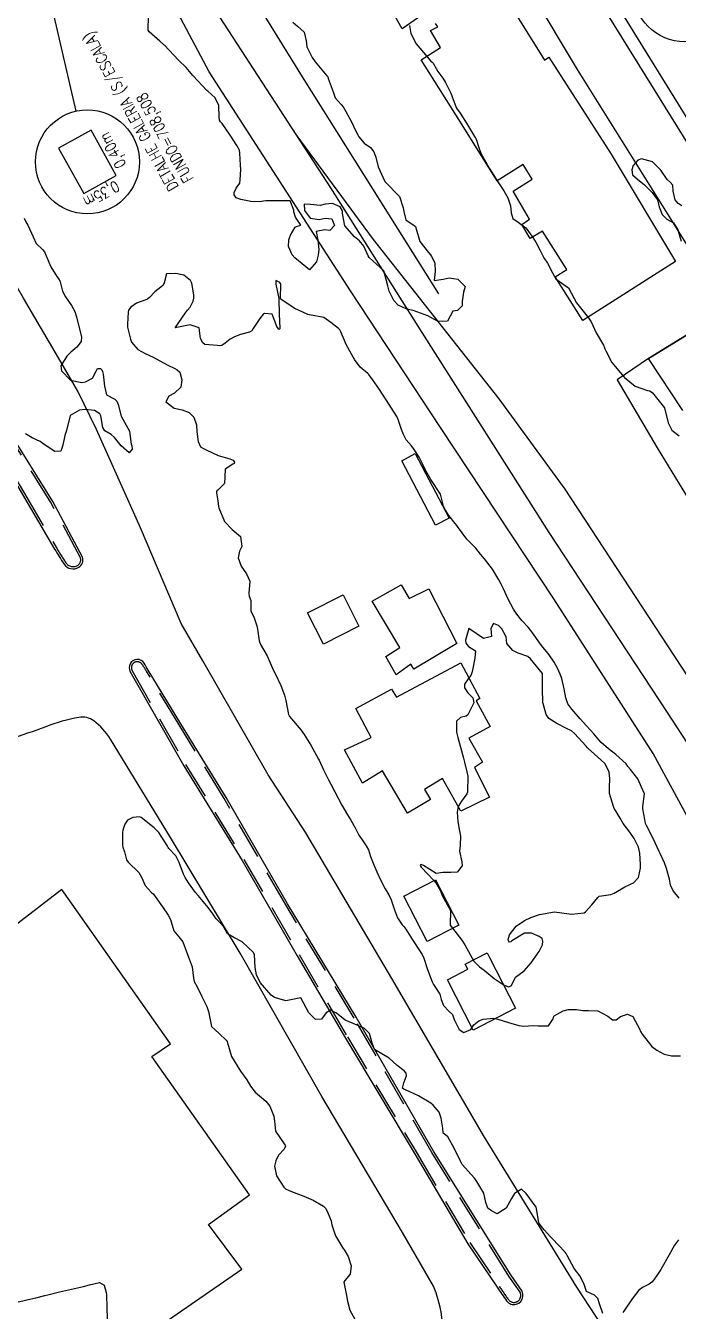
# Model space of a CAD drawing. Header units: metres. Extents: x 298520 to 308411, y 7433745 to 7450750.
# Drawn here: x 307624.3 to 307712.2, y 7434350.4 to 7434523.5 of the extents above; entities that cross this region are included whole.
import ezdxf

# ---------------------------------------------------------------- set-up
doc = ezdxf.new("R2010")
doc.units = ezdxf.units.M
doc.header["$LTSCALE"] = 10
doc.linetypes.add('CONTINUO', pattern=[0])
doc.linetypes.add('DASHED', pattern=[0.75, 0.5, -0.25])
for name, color, linetype in [('Canteiro', 45, 'DASHED'), ('Curvas de Nivel 1m', 11, 'Continuous'), ('Edificações', 30, 'Continuous'), ('Linha Férrea', 251, 'TRACKS'), ('TEXTO', 45, 'Continuous'), ('Vias Primárias', 230, 'Continuous')]:
    doc.layers.add(name, color=color, linetype=linetype)
doc.styles.add('ROMANS', font='romans', dxfattribs={"height": 0.2})
doc.linetypes.add('TRACKS', pattern='A,0.15,[130,ltypeshp.shx,S=0.25,R=0,X=0,Y=0],0.15', length=0.3)

msp = doc.modelspace()

# ---------------------------------------------------------------- linework, layer by layer
at = {"layer": 'Canteiro'}
msp.add_lwpolyline([(307578.86, 7434540.47), (307591.54, 7434516.98), (307599.72, 7434502.01), (307608.02, 7434487.79), (307618.93, 7434469.43), (307624.14, 7434460.53), (307628.46, 7434453.19, 0.015468), (307629.73, 7434451.18, 0.403135), (307631.3, 7434450.84, 0.33481), (307631.69, 7434451.83), (307627.7, 7434459.3), (307622.54, 7434467.59)], format="xyb", dxfattribs=at)
msp.add_lwpolyline([(307689.37, 7434355.14), (307678.98, 7434371.81), (307668.56, 7434389.87), (307659.32, 7434405.13), (307651.05, 7434419.43), (307644.96, 7434429.36), (307640.56, 7434436.58, -0.000768), (307640, 7434437.5, 0.595866), (307638.64, 7434437.43, 0.203736), (307638.61, 7434436.71), (307645.85, 7434424.01), (307653.7, 7434411.24), (307661.14, 7434398.43), (307667.63, 7434387.34), (307677, 7434371.65), (307684.11, 7434359.67), (307688.05, 7434353.81, 0.006631), (307689.31, 7434351.99, 0.688881), (307690.96, 7434352.42, 0.114219), (307690.9, 7434352.98)], format="xyb", close=True, dxfattribs=at)
at = {"layer": 'Curvas de Nivel 1m', "flags": 128}
for points, elevation in [([(307660.27, 7434523.98), (307660.93, 7434523.44), (307661.82, 7434522.63), (307662.09, 7434521.44), (307662.18, 7434520.63), (307662.88, 7434519.22), (307663.3, 7434518.62), (307664.85, 7434516.76), (307664.93, 7434516.68), (307664.98, 7434516.6), (307665.06, 7434516.39), (307665.7, 7434514.59), (307666, 7434513.77), (307666.81, 7434512.87), (307667.05, 7434512.57), (307667.42, 7434511.94), (307668.16, 7434510.56), (307668.76, 7434509.3), (307669.02, 7434508.81), (307669.16, 7434508.54), (307669.88, 7434507.67), (307670.74, 7434507.08), (307671.2, 7434506.52), (307671.46, 7434505.78), (307671.76, 7434504.51), (307672.68, 7434502.5), (307674.65, 7434500.48), (307675.14, 7434498.97), (307675.22, 7434498.47), (307675.51, 7434497.36), (307676.61, 7434496.59), (307676.78, 7434496.45), (307676.89, 7434496.16), (307677.39, 7434494.44), (307678.57, 7434492.97), (307678.8, 7434492.66), (307678.95, 7434492.42), (307679.4, 7434491.57), (307679.44, 7434490.42), (307679.29, 7434489.19), (307680.52, 7434489.37), (307681.35, 7434489.57), (307682.52, 7434489.38), (307683.5, 7434488.37), (307683.28, 7434487.6), (307683.07, 7434486.37), (307683.08, 7434485.78), (307682.47, 7434485.17), (307681.81, 7434485.05), (307681.47, 7434484.39), (307681.12, 7434483.73), (307680.46, 7434483.65), (307679.76, 7434483.71), (307678.46, 7434484.43), (307676.47, 7434485.17), (307675.62, 7434485.31), (307674.48, 7434485.85), (307673.86, 7434486.49), (307673.26, 7434487.74), (307673.07, 7434488.49), (307672.53, 7434490.5), (307670.56, 7434492.3), (307670.43, 7434492.52), (307669.86, 7434493.81), (307669.24, 7434494.54), (307668.59, 7434495.05), (307667.29, 7434496.56), (307666.98, 7434498.22), (307666.96, 7434498.57), (307666.64, 7434499.13), (307665.6, 7434499.54), (307664.64, 7434499.45), (307663.94, 7434499.31), (307662.64, 7434499.43), (307661.79, 7434499.48), (307661.87, 7434498.63), (307662.62, 7434497.59), (307663.81, 7434497.42), (307664.62, 7434497.6), (307665.52, 7434497.49), (307665.91, 7434496.58), (307665.27, 7434495.92), (307664.6, 7434496.03), (307663.43, 7434495.79), (307663.63, 7434494.61), (307663.8, 7434493.38), (307663.68, 7434492.61), (307663.45, 7434491.71), (307662.53, 7434490.62), (307660.56, 7434492.22), (307660.2, 7434492.65), (307659.71, 7434493.79), (307659.73, 7434494.65), (307659.95, 7434495.29), (307660.61, 7434496.35), (307660.77, 7434496.48), (307661.35, 7434496.63), (307660.62, 7434497.7), (307660.42, 7434498.43), (307660.4, 7434498.64), (307659.9, 7434499.91), (307658.65, 7434499.91), (307657.42, 7434499.91), (307656.65, 7434499.93), (307655.74, 7434499.8), (307654.64, 7434499.84), (307653.29, 7434500.09), (307652.65, 7434500.34), (307652.38, 7434500.74), (307652.37, 7434501.03), (307652.67, 7434501.6), (307653.13, 7434502.28), (307653.19, 7434502.73), (307653.28, 7434504.15), (307653.25, 7434504.73), (307653.14, 7434506.33), (307653.11, 7434506.74), (307652.74, 7434507.36), (307651.85, 7434508.75), (307650.77, 7434510.32), (307650.56, 7434510.55), (307650.42, 7434510.77), (307650.38, 7434511.16), (307650.33, 7434512.77), (307649.84, 7434513.8), (307648.82, 7434514.68), (307648.7, 7434514.79), (307646.85, 7434516.74), (307646.8, 7434516.81), (307645.93, 7434517.89), (307644.87, 7434518.84), (307642.98, 7434520.86), (307642.89, 7434520.94), (307642.36, 7434521.4), (307640.92, 7434522.65), (307640.81, 7434522.88), (307640.83, 7434524.77)], 708), ([(307676, 7434523.53), (307676.19, 7434522.46), (307676.9, 7434521.07), (307677.36, 7434520.45), (307678.88, 7434518.73), (307679.03, 7434518.59), (307679.19, 7434518.43), (307679.8, 7434517.35), (307680.49, 7434516.41), (307680.84, 7434515.87), (307681.55, 7434514.39), (307681.99, 7434513.21), (307682.34, 7434512.38), (307682.79, 7434511.7), (307683.67, 7434510.37), (307684.76, 7434508.59), (307684.85, 7434508.46), (307684.9, 7434508.36), (307685.35, 7434506.96), (307685.59, 7434506.35), (307686.7, 7434504.33), (307687.96, 7434502.32), (307688.67, 7434501.25), (307689.21, 7434500.3), (307689.58, 7434499.23), (307689.68, 7434498.29), (307689.9, 7434497.56), (307690.62, 7434497.06), (307691.64, 7434496.27), (307692.59, 7434495), (307693.04, 7434494.26), (307693.59, 7434493.23), (307694.1, 7434492.24), (307694.55, 7434491.52), (307695.24, 7434490.23), (307695.7, 7434489.4), (307696.52, 7434488.81), (307697.4, 7434488.2), (307698.49, 7434486.19), (307700.1, 7434484.17), (307700.46, 7434483.63), (307700.9, 7434482.62), (307701.11, 7434482.16), (307702.09, 7434480.48), (307702.25, 7434480.14), (307702.28, 7434480.01), (307702.41, 7434479.72), (307703.24, 7434478.13), (307704.38, 7434476.76), (307704.69, 7434476.43), (307704.96, 7434476.11), (307706.36, 7434474.96), (307708.02, 7434474.4), (307708.35, 7434474.33), (307708.69, 7434474.07), (307710.32, 7434472.05), (307710.81, 7434470.04), (307711.3, 7434469.05), (307712.28, 7434468.27)], 707), ([(307712.65, 7434499.24), (307712.16, 7434499.54), (307711.75, 7434500.03), (307711.5, 7434501.2), (307711.45, 7434502.04), (307711.08, 7434502.43), (307710.69, 7434502.81), (307709.84, 7434504.06), (307708.72, 7434505.18), (307707.24, 7434505.57), (307706.72, 7434505.39), (307706.12, 7434504.69), (307705.94, 7434504.1), (307706.01, 7434503.41), (307706.69, 7434502.83), (307707.64, 7434502.08), (307708.67, 7434501.05), (307709.4, 7434500.06), (307709.59, 7434499.12), (307710.01, 7434498.06), (307710.63, 7434497.45), (307711.54, 7434496.95), (307712.13, 7434496.03), (307712.59, 7434494.49)], 706), ([(307624.12, 7434497.59), (307624.35, 7434497.08), (307624.61, 7434496.65), (307625.32, 7434495.07), (307625.7, 7434494.19), (307626.57, 7434493.38), (307626.85, 7434493.05), (307627.08, 7434492.52), (307627.68, 7434491.04), (307628.52, 7434489.72), (307628.82, 7434489.33), (307628.93, 7434489.02), (307629.25, 7434487.77), (307629.65, 7434487.01), (307630.48, 7434485.81), (307630.91, 7434485), (307631.15, 7434484.3), (307631.46, 7434482.99), (307631.81, 7434481.6), (307631.77, 7434480.99), (307631.18, 7434480.21), (307630.4, 7434479.52), (307629.83, 7434479.01), (307629.04, 7434477.68), (307629.11, 7434477.02), (307630.35, 7434475.75), (307631.88, 7434475.45), (307632.35, 7434475.53), (307633.3, 7434476.03), (307633.79, 7434476.97), (307634, 7434477.34), (307634.38, 7434477.35), (307634.57, 7434477.15), (307634.64, 7434476.96), (307634.75, 7434476.58), (307634.9, 7434474.95), (307635.18, 7434473.8), (307636.33, 7434473.21), (307636.6, 7434472.93), (307636.74, 7434472.5), (307637.17, 7434470.92), (307638.27, 7434468.91), (307638.51, 7434467.16), (307638.58, 7434466.91), (307638.66, 7434466.49), (307638.24, 7434466), (307637.16, 7434466.92), (307636.26, 7434468.07), (307635.8, 7434468.47), (307634.98, 7434468.95), (307634.7, 7434469.38), (307634.43, 7434470.96), (307634.3, 7434471.23), (307633.59, 7434471.68), (307632.31, 7434471.81), (307631.55, 7434471.74), (307630.29, 7434471), (307629.79, 7434469.01), (307629.58, 7434468.33), (307629.29, 7434467.01), (307629.06, 7434466.2), (307628.24, 7434466.17), (307626.94, 7434467.04), (307626.26, 7434467.5), (307625.18, 7434467.99), (307624.27, 7434468.56)], 708), ([(307712.32, 7434406.01), (307711.54, 7434406.99), (307711.18, 7434407.66), (307711.09, 7434408.03), (307710.98, 7434408.61), (307710.6, 7434410.03), (307710.32, 7434410.77), (307709.72, 7434412.05), (307709.68, 7434412.12), (307709.61, 7434412.3), (307708.81, 7434414.06), (307707.89, 7434415.83), (307707.78, 7434416.07), (307707.66, 7434416.62), (307707.4, 7434418.07), (307707.39, 7434418.36), (307707.62, 7434420.07), (307707.61, 7434420.17), (307706.75, 7434422.08), (307705.74, 7434423.36), (307705.41, 7434423.77), (307705.17, 7434424.1), (307703.76, 7434425.39), (307702.77, 7434426.13), (307701.78, 7434426.98), (307701.24, 7434427.6), (307700.8, 7434428.15), (307699.81, 7434429.24), (307698.95, 7434430.18), (307697.84, 7434431.47), (307697.31, 7434432.2), (307697.06, 7434432.99), (307696.82, 7434434.2), (307696.49, 7434435.6), (307696.28, 7434436.21), (307695.9, 7434437), (307695.48, 7434437.79), (307695.22, 7434438.22), (307694.66, 7434438.97), (307693.93, 7434439.82), (307693.61, 7434440.24), (307692.76, 7434441.44), (307692.2, 7434442.26), (307691.97, 7434442.53), (307691.1, 7434443.4), (307690.42, 7434444.28), (307689.99, 7434444.96), (307689.27, 7434446.3), (307688.66, 7434447.68), (307688.35, 7434448.31), (307688.04, 7434448.88), (307687.16, 7434450.32), (307686.07, 7434451.72), (307685.55, 7434452.34), (307684.91, 7434453.17), (307684.1, 7434453.97), (307683.72, 7434454.36), (307682.44, 7434456.07), (307682.21, 7434456.38), (307682.13, 7434456.47), (307681.28, 7434457.53), (307680.73, 7434458.4), (307680.56, 7434458.81), (307680.17, 7434460.41), (307678.87, 7434462.42), (307678.21, 7434463.58), (307677.79, 7434464.43), (307677.28, 7434465.4), (307676.63, 7434466.45), (307676.26, 7434466.93), (307675.56, 7434467.75), (307675.17, 7434468.47), (307674.92, 7434469.11), (307674.48, 7434470.48), (307674.3, 7434470.87), (307673.25, 7434472.49), (307672.34, 7434473.9), (307671.94, 7434474.5), (307671.01, 7434475.87), (307670.53, 7434476.52), (307670.37, 7434476.68), (307669.36, 7434477.51), (307668.6, 7434478.55), (307668.52, 7434478.68), (307668.4, 7434478.89), (307667.44, 7434480.56), (307666.75, 7434482.26), (307666.61, 7434482.57), (307666.44, 7434482.75), (307665.42, 7434483.55), (307664.46, 7434484.2), (307662.52, 7434484.56), (307662.46, 7434484.57), (307662.32, 7434484.62), (307660.48, 7434485.47), (307658.66, 7434486.67), (307658.6, 7434486.78), (307658.68, 7434488.67), (307658.64, 7434488.79), (307658.52, 7434488.91), (307658.01, 7434489.18), (307657.99, 7434488.68), (307658.39, 7434486.78), (307658.4, 7434486.67), (307658.46, 7434484.67), (307658.54, 7434482.77), (307658.51, 7434482.67), (307658.48, 7434482.63), (307658.44, 7434482.61), (307658.34, 7434482.67), (307658.14, 7434482.98), (307657.49, 7434484.68), (307656.46, 7434484.75), (307656.42, 7434484.74), (307656.35, 7434484.69), (307655.82, 7434484.06), (307654.96, 7434482.71), (307654.76, 7434482.4), (307654.44, 7434482.23), (307653.24, 7434481.93), (307652.43, 7434481.62), (307651.86, 7434481.31), (307651.19, 7434480.75), (307650.74, 7434480.43), (307650.41, 7434480.41), (307650.08, 7434480.44), (307648.41, 7434480.57), (307648.14, 7434480.79), (307647.85, 7434481.36), (307647.68, 7434482.8), (307646.45, 7434483.23), (307644.44, 7434482.84), (307645.82, 7434484.82), (307646.11, 7434485.18), (307646.47, 7434485.6), (307646.87, 7434486.42), (307646.93, 7434486.81), (307646.93, 7434487.24), (307646.67, 7434488.81), (307646.52, 7434489.21), (307645.59, 7434489.89), (307644.53, 7434490.15), (307643.29, 7434490.08), (307642.96, 7434488.86), (307642.81, 7434488.55), (307642.51, 7434488.3), (307641.69, 7434487.68), (307640.97, 7434486.88), (307640.71, 7434486.66), (307640.49, 7434486.58), (307639.24, 7434486.14), (307638.47, 7434485.61), (307638.17, 7434485.21), (307638.1, 7434484.91), (307638.04, 7434483.32), (307638.02, 7434482.91), (307638.42, 7434481.27), (307638.57, 7434480.91), (307639.39, 7434479.88), (307640.4, 7434479.37), (307641.47, 7434478.87), (307642.39, 7434478.36), (307643.45, 7434477.78), (307644.38, 7434477.33), (307644.72, 7434477.17), (307645.06, 7434476.83), (307645.35, 7434475.83), (307645.21, 7434474.83), (307644.33, 7434474.01), (307643.57, 7434473.61), (307643.16, 7434472.85), (307644.31, 7434472.02), (307645.36, 7434471.77), (307646.3, 7434471.41), (307646.93, 7434470.8), (307647.31, 7434469.77), (307647.34, 7434468.8), (307647.55, 7434467.5), (307647.85, 7434466.79), (307648.25, 7434466.57), (307648.63, 7434466.4), (307650.24, 7434465.64), (307651.8, 7434465.18), (307652.23, 7434465.02), (307652.43, 7434464.74), (307652.39, 7434464.57), (307652.22, 7434464.46), (307651.19, 7434463.78), (307651.11, 7434462.75), (307651.09, 7434461.85), (307650.18, 7434460.97), (307650.06, 7434460.88), (307650.01, 7434460.76), (307650.01, 7434460.6), (307650.16, 7434459.54), (307650.29, 7434458.76), (307650.32, 7434458.58), (307651.07, 7434456.75), (307652.12, 7434455.68), (307653.25, 7434454.73), (307653.42, 7434453.39), (307653.1, 7434452.73), (307652.94, 7434451.87), (307653.34, 7434450.73), (307654.05, 7434449.71), (307654.48, 7434448.71), (307654.35, 7434447.05), (307654.4, 7434446.71), (307654.62, 7434446.1), (307654.61, 7434444.71), (307655.06, 7434443.79), (307655.43, 7434442.7), (307655.51, 7434442.25), (307655.73, 7434440.69), (307655.94, 7434440.19), (307656.83, 7434438.68), (307657.48, 7434437.09), (307657.66, 7434436.67), (307657.89, 7434436.26), (307658.66, 7434434.66), (307659.15, 7434433.36), (307659.34, 7434432.66), (307659.7, 7434430.78), (307659.74, 7434430.65), (307659.82, 7434430.51), (307661.41, 7434428.63), (307661.57, 7434428.4), (307661.79, 7434428.06), (307662.7, 7434426.61), (307663.74, 7434424.73), (307663.81, 7434424.6), (307664.43, 7434423.29), (307664.76, 7434422.58), (307665.1, 7434421.96), (307665.71, 7434420.81), (307665.82, 7434420.57), (307665.93, 7434420.34), (307666.87, 7434418.56), (307667.66, 7434417.25), (307668.1, 7434416.55), (307668.67, 7434415.51), (307669.18, 7434414.53), (307669.62, 7434413.87), (307670.16, 7434413.08), (307670.45, 7434412.52), (307670.74, 7434411.65), (307671.17, 7434410.51), (307671.57, 7434409.58), (307672.08, 7434408.49), (307672.72, 7434407.31), (307673.19, 7434406.48), (307673.52, 7434405.79), (307673.96, 7434404.47), (307674.39, 7434403.37), (307675, 7434402.46), (307675.22, 7434402.2), (307675.48, 7434401.84), (307676.39, 7434400.44), (307677.44, 7434398.83), (307677.7, 7434398.43), (307677.91, 7434397.94), (307678.42, 7434396.42), (307679.05, 7434394.75), (307679.21, 7434394.41), (307679.38, 7434394.14), (307680.07, 7434393.1), (307680.27, 7434392.4), (307680.55, 7434391.58), (307681.35, 7434390.76), (307681.77, 7434390.38), (307682.02, 7434389.68), (307682.67, 7434388.37), (307683.31, 7434387.93), (307684.25, 7434388.35), (307684.67, 7434388.99), (307685.33, 7434389.51), (307685.91, 7434389.75), (307687.34, 7434389.87), (307687.89, 7434389.75), (307689.33, 7434389.29), (307690.72, 7434388.87), (307691.32, 7434388.79), (307692.7, 7434388.87), (307693.32, 7434388.83), (307694.7, 7434388.85), (307695.34, 7434389.79), (307695.41, 7434390.14), (307695.47, 7434390.21), (307696.7, 7434390.84), (307697.35, 7434391.04), (307698.49, 7434391.04), (307699.35, 7434390.9), (307700.11, 7434390.91), (307701.35, 7434390.85), (307702.69, 7434390.13), (307703.34, 7434389.66), (307703.8, 7434389.65), (307704.4, 7434390.1), (307705.35, 7434390.41), (307706.05, 7434390.08), (307706.94, 7434388.45), (307707.11, 7434388.07), (307707.31, 7434387.7), (307708.62, 7434386.06), (307709.29, 7434385.55), (307710.3, 7434385.01), (307711.27, 7434384.8), (307712.48, 7434384.81)], 707), ([(307702.04, 7434350.13), (307701.59, 7434351.41), (307701.37, 7434352.14), (307700.89, 7434352.58), (307699.81, 7434353.07), (307699.45, 7434354.16), (307698.92, 7434355.17), (307698.15, 7434356.18), (307697.2, 7434357.94), (307697.07, 7434358.19), (307696.96, 7434358.35), (307695.21, 7434360.21), (307694.99, 7434360.44), (307694.13, 7434361.36), (307693.47, 7434362.23), (307693.34, 7434362.57), (307693.1, 7434364.24), (307693.03, 7434364.41), (307691.72, 7434366.25), (307691.06, 7434366.83), (307690.13, 7434366.27), (307689.71, 7434365.61), (307689.02, 7434364.29), (307687.79, 7434363.53), (307687.02, 7434363.94), (307686.54, 7434364.31), (307686.29, 7434365.06), (307685.99, 7434366.32), (307685.07, 7434367.88), (307684.88, 7434368.14), (307684.72, 7434368.34), (307683.1, 7434370.18), (307682.99, 7434370.36), (307682.87, 7434370.6), (307682, 7434372.37), (307681.14, 7434373.9), (307680.89, 7434374.14), (307680.51, 7434374.39), (307680.49, 7434375.05), (307680.27, 7434376.39), (307679.98, 7434377.2), (307679.19, 7434378.18), (307678.88, 7434378.41), (307677.21, 7434379.41), (307675.46, 7434380.21), (307675.22, 7434380.31), (307675.06, 7434380.45), (307675.23, 7434381.15), (307675.58, 7434382.1), (307675.53, 7434382.45), (307675.25, 7434382.78), (307674.31, 7434383.52), (307673.26, 7434384.48), (307671.28, 7434385.66), (307670.97, 7434386.5), (307670.62, 7434387.83), (307669.89, 7434388.52), (307669.32, 7434388.77), (307668.93, 7434388.93), (307667.33, 7434389.62), (307666.14, 7434390.56), (307665.35, 7434390.97), (307664.79, 7434390.58), (307664.16, 7434389.76), (307663.33, 7434389.68), (307662.44, 7434390.61), (307661.36, 7434392.62), (307659.36, 7434392.23), (307657.79, 7434392.67), (307657.37, 7434392.99), (307655.88, 7434394.68), (307655.4, 7434395.69), (307655.22, 7434396.69), (307655.11, 7434398.38), (307654.98, 7434398.7), (307653.45, 7434400.15), (307652.35, 7434400.73), (307651.47, 7434401.25), (307650.95, 7434402.22), (307650.47, 7434402.76), (307649.97, 7434403.24), (307649.49, 7434403.91), (307648.89, 7434404.78), (307647.53, 7434406.37), (307647.19, 7434406.79), (307646.25, 7434408.1), (307645.78, 7434408.81), (307645.56, 7434409.28), (307644.99, 7434410.82), (307644.51, 7434411.75), (307643.6, 7434412.72), (307643.5, 7434412.84), (307643.34, 7434413.11), (307642.24, 7434414.85), (307641.63, 7434415.51), (307639.86, 7434416.88), (307639.65, 7434416.96), (307638.74, 7434416.89), (307638, 7434416.55), (307637.64, 7434416), (307637.37, 7434415.17), (307637.34, 7434414.91), (307637.36, 7434413.16), (307637.4, 7434412.91), (307637.6, 7434412.27), (307637.89, 7434411.21), (307638.1, 7434410.9), (307639.56, 7434409.47), (307639.89, 7434408.88), (307640.38, 7434407.72), (307641.22, 7434406.86), (307641.53, 7434406.58), (307642.74, 7434404.85), (307643.49, 7434403.73), (307643.82, 7434403.17), (307643.92, 7434402.83), (307644.27, 7434401.63), (307644.95, 7434400.82), (307645.45, 7434400.13), (307645.95, 7434398.8), (307646.34, 7434397.88), (307646.72, 7434396.8), (307646.9, 7434395.28), (307647.01, 7434394.79), (307647.38, 7434394.08), (307648.05, 7434392.78), (307648.69, 7434391.44), (307648.92, 7434390.77), (307649.31, 7434388.77), (307650.34, 7434387.79), (307651.29, 7434386.93), (307651.42, 7434386.74), (307651.48, 7434386.55), (307652.04, 7434384.73), (307653.24, 7434382.72), (307654.08, 7434381.55), (307654.6, 7434380.7), (307655.21, 7434379.9), (307656.66, 7434378.68), (307657.19, 7434378.02), (307657.72, 7434376.66), (307657.8, 7434376.02), (307657.95, 7434374.66), (307659.13, 7434372.95), (307659.25, 7434372.78), (307659.28, 7434372.65), (307659.12, 7434372.23), (307658.36, 7434371.41), (307658, 7434370.66), (307657.8, 7434369.95), (307658.06, 7434368.66), (307659.06, 7434367.13), (307659.31, 7434366.91), (307659.86, 7434366.64), (307661.05, 7434366.16), (307661.74, 7434365.91), (307663.03, 7434365.35), (307664.4, 7434364.58), (307664.71, 7434364.27), (307665.01, 7434363.67), (307665.44, 7434362.57), (307665.51, 7434362.05), (307666.03, 7434360.56), (307666.96, 7434359), (307667.27, 7434358.55), (307667.71, 7434357.78), (307668.14, 7434356.54), (307668.02, 7434355.43), (307667.27, 7434354.55), (307667.14, 7434354.31), (307667.51, 7434352.54), (307667.65, 7434351.77), (307667.96, 7434350.54), (307668.84, 7434348.96)], 707), ([(307712.19, 7434360.01), (307711.68, 7434359.3), (307710.95, 7434358.02), (307709.81, 7434356.04), (307709.46, 7434355.51), (307708.91, 7434354.65), (307708.64, 7434354.32), (307708.24, 7434354.06), (307707.35, 7434353.62), (307706.89, 7434353.27), (307705.97, 7434352.08), (307704.87, 7434350.44), (307704.73, 7434350.24)], 707), ([(307617.65, 7434350.34), (307618.86, 7434350.63), (307619.26, 7434350.72), (307620.86, 7434351.1), (307622.47, 7434351.48), (307622.87, 7434351.58), (307623.54, 7434351.74), (307624.87, 7434352.05), (307625.68, 7434352.24), (307626.88, 7434352.53), (307627.28, 7434352.63), (307628.88, 7434353.01), (307630.89, 7434353.48), (307632.09, 7434353.77), (307632.89, 7434353.96), (307634.23, 7434354.27), (307634.89, 7434353.91), (307635.16, 7434352.93), (307635.17, 7434352.64), (307635.24, 7434350.93), (307635.25, 7434350.54), (307635.32, 7434348.93)], 708)]:
    msp.add_lwpolyline(points, dxfattribs=dict(at, elevation=elevation))
at = {"layer": 'Curvas de Nivel 1m', "elevation": 706, "flags": 128}
msp.add_lwpolyline([(307687.28, 7434443.01), (307686.92, 7434442.32), (307687.01, 7434441.25), (307685.94, 7434440.98), (307683.96, 7434442.36), (307683.55, 7434440.75), (307683.59, 7434440.36), (307683.93, 7434439.91), (307684.89, 7434439.31), (307684.78, 7434438.35), (307684.51, 7434436.96), (307684.4, 7434436.35), (307684.25, 7434435.99), (307683.88, 7434435.55), (307683.39, 7434434.84), (307683.4, 7434434.36), (307683.86, 7434433.68), (307684.52, 7434433.02), (307684.65, 7434432.35), (307683.83, 7434430.7), (307683.63, 7434430.55), (307682.85, 7434430.37), (307682.32, 7434429.88), (307682.34, 7434428.37), (307682.52, 7434427.64), (307682.86, 7434426.37), (307683.25, 7434424.86), (307683.38, 7434424.36), (307683.73, 7434423.02), (307683.84, 7434422.47), (307683.84, 7434422.36), (307683.8, 7434420.46), (307683.8, 7434420.36), (307683.78, 7434420.28), (307683.7, 7434420.08), (307682.97, 7434419.08), (307682.53, 7434418.37), (307682.41, 7434417.63), (307682.49, 7434416.37), (307682.68, 7434415.32), (307682.87, 7434414.37), (307682.8, 7434413.18), (307682.71, 7434412.37), (307683.02, 7434410.94), (307683.06, 7434410.37), (307682.39, 7434409.55), (307681.57, 7434409.5), (307680.49, 7434409.48), (307679.57, 7434409.37), (307677.89, 7434410.43), (307677.58, 7434410.56), (307677.49, 7434410.52), (307677.44, 7434410.43), (307677.58, 7434410.19), (307679.27, 7434408.41), (307679.55, 7434408.09), (307680.15, 7434407.01), (307680.4, 7434406.4), (307681.5, 7434404.38), (307681.48, 7434402.38), (307683.03, 7434400.36), (307683.45, 7434399.76), (307684.2, 7434398.35), (307684.64, 7434397.55), (307685.42, 7434396.8), (307686.06, 7434396.32), (307687.4, 7434395.2), (307688.72, 7434394.3), (307689.38, 7434394.11), (307689.73, 7434394.28), (307690.27, 7434395.41), (307691.41, 7434396.26), (307692.37, 7434397.31), (307693.02, 7434398.24), (307693.19, 7434398.49), (307693.44, 7434398.85), (307693.92, 7434399.77), (307693.96, 7434400.23), (307693.84, 7434400.61), (307693.47, 7434400.88), (307692.41, 7434401.31), (307691.47, 7434401.34), (307689.77, 7434400.29), (307689.62, 7434400.13), (307689.46, 7434400.11), (307689.33, 7434400.29), (307689.28, 7434400.47), (307689.47, 7434401.09), (307690.34, 7434402.28), (307691.49, 7434403.03), (307692.32, 7434403.43), (307693.5, 7434403.85), (307695.5, 7434404.21), (307697.5, 7434403.91), (307697.8, 7434403.88), (307699.5, 7434404.06), (307699.69, 7434404.17), (307700.56, 7434405.12), (307701.33, 7434406.14), (307701.53, 7434406.28), (307703.12, 7434406.54), (307703.54, 7434406.69), (307704.99, 7434407.54), (307705.55, 7434407.83), (307705.74, 7434407.9), (307706.17, 7434408.08), (307706.84, 7434408.8), (307707.09, 7434410.07), (307707.1, 7434410.56), (307707.02, 7434412.08), (307706.81, 7434412.88), (307706.23, 7434414.08), (307705.64, 7434414.93), (307704.74, 7434416.1), (307704.34, 7434416.79), (307703.67, 7434417.92), (307703.56, 7434418.12), (307703.44, 7434418.36), (307702.91, 7434420.13), (307702.92, 7434420.92), (307702.98, 7434422.13), (307702.86, 7434423), (307702.35, 7434424.13), (307701.75, 7434424.64), (307700.05, 7434426.17), (307699.92, 7434426.32), (307699.78, 7434426.5), (307698.21, 7434428.19), (307697.8, 7434428.54), (307697.06, 7434428.94), (307695.81, 7434429.53), (307694.76, 7434430.23), (307694.37, 7434430.77), (307693.97, 7434432.24), (307693.96, 7434432.35), (307693.92, 7434434.24), (307693.92, 7434436.21), (307693.92, 7434436.24), (307693.89, 7434436.28), (307692.28, 7434438.26), (307691.92, 7434438.56), (307690.64, 7434439), (307689.92, 7434439.39), (307689.08, 7434440.3), (307689.02, 7434441.23), (307688.44, 7434442.31), (307687.97, 7434442.74)], close=True, dxfattribs=at)
at = {"layer": 'Edificações'}
for points in [[(307683.59, 7434535.85), (307694.19, 7434518.87), (307694.77, 7434519.25), (307703.16, 7434506.2), (307711.82, 7434491.77), (307699.33, 7434483.79), (307695.62, 7434489.7), (307697.16, 7434490.67), (307693.88, 7434495.85), (307692.24, 7434494.86), (307691.13, 7434496.73), (307692.14, 7434497.46), (307689.93, 7434501.21), (307692.5, 7434502.82), (307691.3, 7434504.79), (307687.78, 7434502.59), (307682.33, 7434511.35), (307677.54, 7434518.92), (307680.15, 7434520.56), (307678.84, 7434522.83), (307679.8, 7434523.36), (307679.51, 7434523.77)], [(307681.8, 7434527.85), (307675.02, 7434523.08), (307667.94, 7434535.58)], [(307698.93, 7434534.37), (307713.68, 7434510.46), (307725.44, 7434491.75), (307744.28, 7434506.42), (307738.36, 7434512.73), (307732.54, 7434519.74), (307733.92, 7434520.92), (307738.63, 7434528)], [(307713.27, 7434481.81), (307708.15, 7434478.69), (307703.93, 7434475.81), (307709.35, 7434466.65), (307718.72, 7434451.32)], [(307712.81, 7434471.71), (307708.15, 7434478.69), (307713.27, 7434481.81)], [(307683.86, 7434396.46), (307683.5, 7434397.16), (307686.44, 7434398.67), (307686.8, 7434397.97), (307690.27, 7434391.21), (307684.58, 7434388.28), (307681.1, 7434395.04), (307683.86, 7434396.46)]]:
    msp.add_lwpolyline(points, dxfattribs=at)
for points in [[(307674.96, 7434464.93), (307676.76, 7434465.88), (307681.31, 7434457.21), (307679.5, 7434456.26)], [(307670.97, 7434446.01), (307674.86, 7434448.21), (307675.93, 7434446.39), (307678.59, 7434447.66), (307682.38, 7434440.34), (307676.59, 7434436.86), (307676.19, 7434437.52), (307674.18, 7434436.12), (307672.82, 7434438.59), (307674.67, 7434439.77)], [(307669.17, 7434442.66), (307664.4, 7434440.24), (307662.27, 7434444.44), (307667.04, 7434446.86)], [(307682.92, 7434417.73), (307680.42, 7434422.14), (307677.99, 7434420.68), (307678.81, 7434419.3), (307675.74, 7434417.47), (307672.37, 7434423.16), (307669.64, 7434421.51), (307667.25, 7434425.99), (307670.84, 7434427.68), (307668.75, 7434431.56), (307673.57, 7434434.18), (307674.24, 7434433.09), (307682.89, 7434437.7), (307685.47, 7434432.92), (307684.98, 7434432.62), (307686.86, 7434429.13), (307683.98, 7434427.57), (307685.81, 7434424.32), (307684.73, 7434423.61), (307686.75, 7434419.64)], [(307561.08, 7434382.16), (307603.6, 7434321.72), (307653.43, 7434356.1), (307648.92, 7434362.11), (307654.46, 7434366.08), (307641.31, 7434384.72), (307643.82, 7434386.42), (307629.18, 7434407.19), (307620.96, 7434400.89), (307617.9, 7434405), (307618.16, 7434407.52), (307611.7, 7434417.22), (307599.43, 7434408.25)], [(307675.24, 7434406.31), (307679.49, 7434408.49), (307682.62, 7434402.4), (307678.37, 7434400.21)]]:
    msp.add_lwpolyline(points, close=True, dxfattribs=at)
at = {"layer": 'Linha Férrea', "flags": 128}
msp.add_lwpolyline([(307827.16, 7434249.95), (307821.56, 7434258.81), (307819.52, 7434262.43), (307816.3, 7434268.22), (307813.68, 7434272.3), (307811.64, 7434275.46), (307798.22, 7434296.14), (307773.74, 7434334.03), (307761.73, 7434352.01), (307752.47, 7434367.89), (307735.13, 7434393.38), (307710.74, 7434431.02), (307694.81, 7434455.28), (307677.7, 7434482.21), (307665.38, 7434501.66), (307643.88, 7434534.84), (307627.56, 7434562.54), (307613.51, 7434586.87), (307596.95, 7434617.47), (307576.4, 7434659.98), (307564.17, 7434687.32), (307541.06, 7434734.95), (307530.17, 7434758.54), (307516.92, 7434785.92), (307501.76, 7434817.25), (307481.68, 7434859.3), (307459.2, 7434904.2), (307442.79, 7434936.27), (307425.28, 7434968.91), (307411.69, 7434992.24), (307402.57, 7435007.68), (307388.85, 7435028.5), (307366.95, 7435058.3), (307352.5, 7435076.75), (307335.71, 7435095.81), (307323.74, 7435108.4), (307304.88, 7435127.21), (307280.64, 7435149.6), (307260.89, 7435166.25), (307239.5, 7435183.01), (307222.59, 7435195.4), (307206.91, 7435206.43), (307191.54, 7435216.92), (307180.98, 7435223.58), (307147.08, 7435245.04), (307110.18, 7435267.87), (307071.33, 7435292.08), (307013.04, 7435328.92), (306934.22, 7435378.29), (306890.85, 7435406.01), (306860.76, 7435425.27), (306830.44, 7435444.17), (306783.16, 7435474), (306743.29, 7435499.12), (306730.65, 7435506.8), (306700.01, 7435524.56), (306649.97, 7435556.16), (306620.54, 7435574.68), (306585.88, 7435596.36), (306549.21, 7435619.44), (306511.46, 7435642.99), (306481.3, 7435662.07), (306449.91, 7435681.79), (306417.31, 7435702.16), (306386.5, 7435720.66), (306359.57, 7435735.78), (306332.26, 7435749.95), (306295.74, 7435767.25), (306254.91, 7435784.83), (306234.55, 7435793.03), (306198.8, 7435806.04), (306177.43, 7435813.74), (306139.2, 7435826.14), (306101.03, 7435838.04), (306051.97, 7435853.03), (306008.19, 7435866.65), (306003.58, 7435868.04), (305974.11, 7435878.74), (305939.65, 7435889.45), (305902.23, 7435900.74), (305881.18, 7435906.22), (305868.58, 7435910.19), (305845.54, 7435919.12), (305815.17, 7435933.3), (305786.71, 7435949.03), (305760.88, 7435966.42), (305735.18, 7435986.89), (305723.76, 7435997.05), (305696.1, 7436025.19), (305678.2, 7436047.9), (305661.02, 7436071.86), (305645.02, 7436096.32), (305622.37, 7436129.7), (305596.14, 7436168.75), (305576.09, 7436198.75), (305559.43, 7436223.15), (305539.44, 7436252.72), (305521.42, 7436279.84), (305512.69, 7436292.82), (305499.49, 7436312.98), (305480.03, 7436341.61), (305460.3, 7436370.83), (305441.56, 7436398.43), (305421.25, 7436428.24), (305402.58, 7436456.09), (305384.09, 7436483.75), (305369.12, 7436505.55), (305351.23, 7436532.17), (305338.34, 7436551.44), (305322.73, 7436574.87), (305306.91, 7436598.3), (305293.24, 7436619.06), (305277.82, 7436644.31), (305263.89, 7436668.98), (305254.71, 7436687.72), (305243.78, 7436710.84), (305233.95, 7436734.39), (305225.11, 7436755.87), (305215.53, 7436780.47), (305201.61, 7436815.68), (305193.17, 7436837.83), (305177.38, 7436877.75), (305166.79, 7436904.69), (305153.94, 7436937.69), (305141.5, 7436969.14), (305130.7, 7436996.5), (305122.02, 7437018.5), (305113.06, 7437043.1), (305101.51, 7437072.01), (305093.24, 7437092.93), (305082.04, 7437121.36), (305073.35, 7437143.92), (305060.57, 7437176.45), (305050.18, 7437206.4), (305043.41, 7437227.87), (305037.47, 7437248.17), (305034.53, 7437261.71), (305031.72, 7437274.1), (305028.72, 7437297.87), (305025.03, 7437326.57), (305023.12, 7437358.56), (305023.12, 7437387.11), (305024.83, 7437414.87), (305027.31, 7437439.51), (305027.41, 7437441.26), (305030.71, 7437462.67), (305036.04, 7437488.9), (305042.47, 7437516.92), (305048.78, 7437544.54), (305055.48, 7437572.1), (305062.87, 7437603.39), (305069.5, 7437630.69), (305077.03, 7437662.82), (305085.46, 7437698.14), (305091.82, 7437727.64), (305097.21, 7437749.95), (305103.92, 7437777.27), (305111.1, 7437807.1), (305121.2, 7437849.91), (305125.41, 7437866.97), (305130.99, 7437888.73), (305137.36, 7437914.57), (305143.48, 7437941.14), (305150.28, 7437969.23), (305155.63, 7437993.86), (305160.5, 7438017.39), (305165.53, 7438047.97), (305167.4, 7438065.92), (305168.45, 7438080.5), (305168.7, 7438098.82), (305168.5, 7438111.61), (305167.44, 7438129.41), (305165.73, 7438144.8), (305163.05, 7438159.25), (305157.36, 7438183.65), (305149.71, 7438209.61), (305142.15, 7438230.52), (305132.88, 7438252.55), (305120.43, 7438277.84), (305109.12, 7438297.22), (305107.01, 7438300.23), (305099.26, 7438311.38), (305091.43, 7438322.41), (305083.38, 7438332.8), (305079.57, 7438337.52), (305074.8, 7438344.06), (305056.82, 7438367.08), (305041.94, 7438386.35), (305023.22, 7438411.98), (305005.97, 7438436.56), (304993.28, 7438456.49), (304983.12, 7438473.17), (304969.54, 7438498.7), (304959.94, 7438517.09), (304947.33, 7438543.43), (304933.09, 7438572.79), (304924.31, 7438590.95), (304918.2, 7438604.46), (304911.78, 7438619.16), (304905.93, 7438632.44), (304900.32, 7438648.46), (304895.83, 7438661.89), (304892.17, 7438674.5), (304887.95, 7438691.24), (304884.69, 7438706.94), (304881.85, 7438723.7), (304879.33, 7438740.13), (304878.19, 7438758.92), (304877.54, 7438778.36), (304877.21, 7438799.09), (304877.46, 7438830.88), (304877.86, 7438863.02), (304878.27, 7438892.7), (304878.6, 7438920.11), (304878.68, 7438952.24), (304877.94, 7438980.3), (304876.32, 7439009.02), (304874.94, 7439022.79), (304873.23, 7439037.84), (304870.14, 7439056.14), (304864.86, 7439082.08), (304859.08, 7439105.01), (304850.38, 7439133.89), (304843.06, 7439154.06), (304836.38, 7439171.24), (304828.25, 7439190.11), (304817.67, 7439211.83), (304806.69, 7439232.74), (304796.36, 7439250.87), (304785.22, 7439269.01), (304772.78, 7439289.1), (304755.7, 7439316.74), (304736.91, 7439345.94), (304718.85, 7439374.33), (304700.22, 7439403.62), (304676.46, 7439440.71), (304659.06, 7439468.06), (304641.49, 7439495.55), (304629.29, 7439515), (304612.29, 7439541.91), (304598.79, 7439563.31), (304583.09, 7439588.52), (304568.61, 7439611.38), (304554.37, 7439633.59), (304540.46, 7439656.11), (304527.86, 7439675.88), (304515.49, 7439695.97), (304501.01, 7439718.74), (304492.56, 7439732.18), (304481.09, 7439749.95), (304464.7, 7439773.55), (304458.7, 7439781.55), (304447.47, 7439795.48), (304430.85, 7439814.02), (304417.94, 7439826.87), (304407.63, 7439836.38), (304393.36, 7439848.49), (304380.4, 7439858.34), (304362.66, 7439870.74), (304347.09, 7439880.3), (304333.25, 7439887.82), (304320.73, 7439894.06), (304304.93, 7439900.99), (304286.44, 7439908.16), (304266.64, 7439915.42), (304246.69, 7439922.5), (304225.19, 7439929.98), (304199, 7439939.2), (304168.47, 7439950), (304152.89, 7439955.63), (304135.92, 7439962.49), (304121.35, 7439968.8), (304105.78, 7439976.38), (304088.74, 7439985.33), (304071.18, 7439995.83), (304051.5, 7440008.74), (304042.51, 7440015.33), (304023.02, 7440030.47), (304002.68, 7440048.64), (303992.18, 7440058.52), (303980.44, 7440070.49), (303965.02, 7440086.23), (303949.37, 7440102.5), (303932.05, 7440120.67), (303917.21, 7440136.17), (303903.07, 7440150.77), (303879.08, 7440175), (303863.63, 7440189.71), (303849.06, 7440203.12), (303838.55, 7440211.89), (303825.96, 7440222.58), (303811.47, 7440233.81), (303798.03, 7440243.58), (303789.17, 7440249.78, 0.048699), (303782.73, 7440254.33, -0.013971), (303778.98, 7440256.72, 0.011385), (303767.54, 7440264.08, 0.000455), (303759.24, 7440269.14, 0.004014), (303749.32, 7440275.08, 0.008965), (303739.52, 7440280.6), (303729.17, 7440286.2), (303717.71, 7440292.15), (303693.72, 7440304.37), (303679.1, 7440311.9), (303660.94, 7440321.33), (303642.97, 7440330.92), (303636.47, 7440334.55), (303624.84, 7440341.29), (303611.99, 7440348.94), (303603.08, 7440354.6), (303596.28, 7440359.1), (303587.51, 7440365.43), (303578.6, 7440372.22), (303569.48, 7440379.63), (303558.63, 7440389.13), (303549.89, 7440397.25), (303541.54, 7440405.46), (303534.88, 7440412.29), (303523.46, 7440424.47), (303512.29, 7440437.46), (303502.62, 7440449.26), (303497.01, 7440456.5), (303488.04, 7440468.69), (303481.42, 7440477.68), (303475.38, 7440486.35), (303465.79, 7440500.54), (303456.11, 7440515.6), (303445.61, 7440532.25), (303432.87, 7440552.63), (303423.19, 7440568.06, -0.000757), (303417.99, 7440576.14, 0.007668), (303411.65, 7440585.69), (303403.6, 7440597.44), (303394.77, 7440609.24), (303388.86, 7440616.92), (303381.26, 7440625.91), (303374.43, 7440633.82), (303364.89, 7440644.09), (303358.77, 7440650.24), (303349.65, 7440658.74), (303339.72, 7440667.52), (303332.66, 7440673.46), (303326.72, 7440678.05, -0.018136), (303320.92, 7440682.54, 0.027105), (303312.53, 7440688.78, -0.001525), (303306.78, 7440692.62), (303296.84, 7440699.32), (303291.58, 7440702.65), (303280.84, 7440709.24, 0.008003), (303271.25, 7440714.65, 0.013057), (303255.94, 7440722.45, -0.001991), (303248.37, 7440726.09, 0.012147), (303243.6, 7440728.27, -0.002135), (303237.37, 7440730.97), (303223.7, 7440736.96), (303210.1, 7440742.74), (303193.9, 7440749.57), (303189.82, 7440751.3), (303177.39, 7440756.46), (303158.99, 7440764.27), (303141.65, 7440771.61), (303117.1, 7440781.98), (303101.55, 7440788.52), (303093.45, 7440792.23), (303076.05, 7440800.18), (303054.93, 7440810.37), (303040.16, 7440817.98), (303025.35, 7440825.89), (303013.34, 7440832.76), (303004.06, 7440838.54), (302994.27, 7440845.09), (302982.62, 7440853.41), (302969.58, 7440863.65), (302962.58, 7440869.55), (302953.34, 7440877.8), (302943.02, 7440887.54), (302938.59, 7440892.15), (302933.33, 7440897.54), (302924.32, 7440907.75), (302915.9, 7440917.94), (302907.52, 7440928.75), (302899.78, 7440938.97), (302892.73, 7440949.15), (302888.76, 7440955.11), (302884.57, 7440961.75), (302879.49, 7440969.89), (302873.29, 7440980.61), (302867.78, 7440990.9), (302859.79, 7441006.77), (302851.23, 7441025.3), (302846.82, 7441035.61), (302841.67, 7441047.99), (302837.15, 7441059.32), (302829.38, 7441078.79), (302825.24, 7441088.83), (302821.86, 7441097.36), (302816.25, 7441111.47), (302810.67, 7441125.2), (302804.68, 7441140.05), (302799.05, 7441153.54), (302792.2, 7441169.33), (302786.8, 7441181.37), (302782.7, 7441189.73), (302780.99, 7441193.27, -0.024435), (302778.71, 7441197.53, 0.018839), (302775.04, 7441204.53), (302769.05, 7441215.01), (302764.16, 7441223.1), (302758.01, 7441232.57), (302751.03, 7441242.93), (302746.43, 7441249.47, 0.01417), (302742.29, 7441255.12, -0.010578), (302734.95, 7441264.49, 0.026045), (302726.65, 7441274.45), (302714.77, 7441287.27), (302702.59, 7441299.41), (302690.06, 7441310.89), (302682.56, 7441317.23), (302675.22, 7441323.25), (302666.87, 7441329.42, 0.027574), (302658.67, 7441335.28, -0.011091), (302655.15, 7441337.63, 0.01172), (302645.72, 7441343.9, 0.006642), (302635.25, 7441350.32, 0.010482), (302620.24, 7441358.82, 0.013683), (302599.22, 7441369.43, 0.008553), (302586.73, 7441375.05, 0.011788), (302575.05, 7441379.75, 0.002778), (302570.56, 7441381.4), (302560.88, 7441384.91), (302551, 7441388.04), (302546.22, 7441389.53, -0.019135), (302544.9, 7441389.88, 0.019296), (302522.94, 7441395.79, 0.000461), (302511.66, 7441398.34, 0.010049), (302501.51, 7441400.42), (302492.39, 7441402.1), (302485.29, 7441403.3), (302471.45, 7441405.53), (302444.87, 7441409.52), (302415.28, 7441413.93), (302384.35, 7441418.64), (302365.98, 7441421.32), (302360.25, 7441421.99), (302338.7, 7441425.13), (302306, 7441430.4), (302286.92, 7441434.2), (302278.6, 7441436.01), (302270.24, 7441438.28), (302260.05, 7441441.21), (302248.72, 7441444.79), (302234.93, 7441449.83), (302225.68, 7441453.69), (302223.91, 7441454.59), (302211.72, 7441460.08), (302198.55, 7441466.94), (302185.19, 7441474.43), (302176.27, 7441480.04), (302166.75, 7441486.09), (302155.71, 7441493.82), (302145.2, 7441501.91), (302133.65, 7441511.46), (302124.11, 7441520), (302113.8, 7441530.08), (302104.38, 7441540.03), (302095.47, 7441550.01), (302086.58, 7441560.93), (302077.65, 7441573.12), (302070.77, 7441583.08), (302062.65, 7441595.88), (302055.33, 7441608.4), (302048.69, 7441620.59), (302040.38, 7441636.79), (302032.96, 7441653.05), (302027.22, 7441666.29), (302023.74, 7441674.15), (302020.23, 7441682.95), (302013.85, 7441699.66), (302006.74, 7441720.03), (302000.14, 7441739.47), (301996.81, 7441749.52), (301993.17, 7441760.44), (301988.74, 7441774), (301985.31, 7441784.6), (301976.67, 7441811.03), (301970.97, 7441828.13), (301966.76, 7441840.46), (301961.82, 7441854.8), (301956.6, 7441869.32), (301952.69, 7441879.43), (301950.21, 7441885.78), (301947.26, 7441893.12), (301942.83, 7441903), (301936.94, 7441915.47), (301925.25, 7441938.09), (301919.94, 7441947.81), (301913.51, 7441959.08), (301904.12, 7441974.92), (301894.52, 7441990.44), (301891.41, 7441995.46), (301886.49, 7442003.18), (301878.67, 7442015.28), (301873.46, 7442023.44), (301865.16, 7442036.29), (301855.84, 7442050.94), (301845.98, 7442066.83), (301838.27, 7442079.46), (301830.42, 7442092.89), (301825.55, 7442101.78), (301821.38, 7442109.45), (301815.66, 7442120.91), (301811.11, 7442130.24), (301807.7, 7442138), (301806.42, 7442140.6, 0.023261), (301801.86, 7442152.45, -0.028715), (301797.55, 7442164, 0.012936), (301793.73, 7442175.33, -0.025942), (301792.42, 7442179.58, 0.006006), (301789.91, 7442189.06, -0.014708), (301788.14, 7442196.22), (301785.97, 7442206.25), (301784.37, 7442214.31, 0.006026), (301783.56, 7442218.84, -0.007665), (301782.52, 7442224.78, -0.006079), (301780.96, 7442235.44, -0.002739), (301779.7, 7442245.21), (301779.18, 7442249.48), (301778.68, 7442254.38), (301778.07, 7442260.48), (301777.32, 7442271.29), (301776.98, 7442275.41), (301775.91, 7442292.59), (301775.2, 7442301.97), (301774.19, 7442318.2), (301773.65, 7442327.42), (301773.09, 7442335.87), (301772.13, 7442350.27), (301771.29, 7442362.12), (301770.73, 7442371.57), (301769.87, 7442382.07), (301768.55, 7442394.65), (301768.15, 7442398.42), (301767.39, 7442406.07), (301767.01, 7442408.61), (301766.5, 7442411.78), (301764.78, 7442423.53), (301763.46, 7442430.86), (301760.77, 7442444.81), (301759.48, 7442450.08), (301758.26, 7442454.4), (301755.34, 7442466.07), (301751.67, 7442478.11, 0.014406), (301747.84, 7442489.51, -0.000078), (301746.02, 7442494.48), (301743.45, 7442501.47), (301738.69, 7442513.33), (301735.71, 7442520.32), (301732.43, 7442527.28), (301727.1, 7442538.17), (301722.93, 7442546.11, 0.012187), (301718.52, 7442554.11, 0.000535), (301713.36, 7442562.95, 0.014127), (301707.99, 7442571.56, 0.00131), (301703.08, 7442578.9, 0.005502), (301696.11, 7442589.04, 0.012739), (301690.66, 7442596.36, -0.003293), (301687.73, 7442600.16, 0.014011), (301683.49, 7442605.41), (301674.27, 7442616.2), (301665.75, 7442625.39), (301657.65, 7442633.67), (301647.39, 7442643.46), (301636.01, 7442653.98), (301626.6, 7442662.31), (301605.3, 7442680.7), (301585.63, 7442697.22), (301571.11, 7442709.22), (301556.03, 7442721.96), (301546.37, 7442729.88), (301533.38, 7442740.75), (301522.72, 7442749.6), (301509.81, 7442760.24), (301495.06, 7442772.28), (301477.47, 7442786.66), (301465.13, 7442796.88), (301456.43, 7442804.07), (301435.24, 7442821.76), (301421.84, 7442832.86), (301396.98, 7442853.69), (301385.14, 7442863.63), (301370.66, 7442875.78), (301364.72, 7442880.33), (301363.39, 7442881.71), (301340.64, 7442900.57), (301323.03, 7442915.48), (301312.79, 7442924.11), (301300.58, 7442934.7), (301285.85, 7442948.16), (301276.27, 7442957.32), (301270.65, 7442962.88), (301259.99, 7442974.03), (301253.52, 7442981.22), (301247.9, 7442987.53), (301240.38, 7442996.74), (301230, 7443009.99), (301221.85, 7443021.63), (301213.13, 7443035.04), (301205.73, 7443047.19), (301200.05, 7443057.2), (301196.13, 7443064.49), (301190.78, 7443075.16), (301186.74, 7443083.78), (301181.57, 7443095.72), (301178.31, 7443103.87), (301173.66, 7443116.19), (301169.17, 7443129.41), (301164.14, 7443147.31, -0.01791), (301159.61, 7443166.2, -0.00496), (301157.56, 7443176.88, -0.011511), (301154.97, 7443193.24, -0.007375), (301153.51, 7443205.47), (301152.72, 7443213.02, -0.00222), (301152.22, 7443222.44), (301151.73, 7443232.75), (301151.6, 7443240.18), (301151.64, 7443249.45), (301151.72, 7443255.84, -0.000163), (301152.03, 7443263.85, -0.011094), (301152.62, 7443273.75), (301153.01, 7443278.43), (301153.23, 7443280.62), (301153.69, 7443286.69, -0.028501), (301154.09, 7443291.63), (301155.31, 7443300.6), (301156.34, 7443307.46), (301157.49, 7443314.98), (301159.2, 7443325.07), (301161.79, 7443338.5), (301165.14, 7443354.56), (301169.45, 7443374.23), (301172.81, 7443391.59), (301174.68, 7443401.17), (301178.92, 7443420.67), (301181.69, 7443433.86), (301184.3, 7443446.54), (301187.7, 7443463.23), (301190.75, 7443479.81), (301192.55, 7443489.81), (301194.09, 7443499.34), (301196.06, 7443513.19), (301197.81, 7443528.85), (301198.98, 7443543.03), (301199.58, 7443554.27), (301200.06, 7443564.72), (301200.28, 7443573.9), (301200.16, 7443588.23), (301199.93, 7443598.37), (301199.28, 7443610.7), (301198.7, 7443618.87), (301198.18, 7443625.39), (301197.2, 7443633.94, -0.007667), (301196.17, 7443643.15, 0.025395), (301194.85, 7443652, -0.01031), (301194.43, 7443654.34), (301193.51, 7443660.13), (301192.14, 7443668.08), (301188.58, 7443684.77), (301185.5, 7443697.18), (301182.79, 7443706.83), (301181.46, 7443711.27), (301177.71, 7443723.71), (301173.81, 7443734.63), (301171.26, 7443741.67), (301169.73, 7443745.67), (301168.22, 7443749.26), (301166.22, 7443754.29), (301158.31, 7443772.48), (301152.39, 7443784.66), (301147.87, 7443793.51), (301140.96, 7443806.33), (301134.74, 7443816.99), (301130.67, 7443823.9), (301127.12, 7443829.58), (301118, 7443843.64), (301110.12, 7443855.07), (301103.9, 7443863.69), (301096.37, 7443873.96), (301091.52, 7443880.27), (301082.1, 7443891.99), (301075.19, 7443900.34), (301066.67, 7443910.08), (301057.94, 7443919.52), (301047.68, 7443929.62), (301040.64, 7443936.58), (301031.88, 7443944.37), (301023.76, 7443951.56), (301019.29, 7443955.05), (301009.56, 7443962.8), (300997.58, 7443972.16), (300983.87, 7443982.45), (300964.19, 7443997.46), (300944.11, 7444013.33), (300932.3, 7444022.95), (300914.03, 7444037.34), (300891.31, 7444055.81), (300879.97, 7444064.81), (300848.15, 7444089.83), (300830.36, 7444103.6), (300820.58, 7444111.41), (300808.79, 7444120.92), (300790.07, 7444136.49), (300778.41, 7444146.77), (300770.69, 7444153.71), (300758.58, 7444165.33), (300747.36, 7444176.88), (300740.38, 7444184.13), (300726.75, 7444199.56), (300715.03, 7444213.52), (300701.45, 7444231.21), (300695.76, 7444239.06), (300691.1, 7444245.69), (300688.5, 7444249.68), (300679.25, 7444263.56), (300673.51, 7444272.71), (300665.01, 7444287.41), (300658.59, 7444299.12), (300654.52, 7444306.91), (300645.89, 7444324.78), (300638.77, 7444340.5), (300632, 7444357.09), (300623.23, 7444381.31), (300618.04, 7444396.73), (300611.74, 7444416.06), (300609.69, 7444423.43), (300607, 7444434.67), (300602.95, 7444451.57), (300599.97, 7444467.01), (300597.63, 7444480.25), (300594.73, 7444500.08), (300593.89, 7444507.37), (300592.27, 7444522.79), (300591.51, 7444531.44), (300590.49, 7444544.96), (300589.84, 7444557.3), (300589.1, 7444574.02), (300588.34, 7444602.11), (300587.69, 7444624.21), (300587.29, 7444638.3), (300586.41, 7444654.83), (300585.21, 7444670.92), (300583.32, 7444689.36), (300581.91, 7444699.79), (300579.93, 7444713.25), (300577.02, 7444730.38), (300574.61, 7444742.84), (300573.26, 7444749.5), (300571.95, 7444755.51), (300567.97, 7444771.62), (300563.22, 7444789.71), (300556.39, 7444811.41), (300552.81, 7444821.86), (300552.05, 7444823.55), (300548.14, 7444834.22), (300543.9, 7444845.24), (300538.74, 7444857.63), (300534.37, 7444867.27, 0.016186), (300529.66, 7444877.36), (300521.07, 7444894.31), (300515.47, 7444904.77), (300506.54, 7444920.71), (300501.33, 7444929.08), (300498.82, 7444933.12), (300487.1, 7444951.63), (300474, 7444971.56), (300463.47, 7444987.49), (300453.77, 7445002.71), (300450.06, 7445008.6), (300443.36, 7445019.57), (300432.15, 7445039.25), (300421.26, 7445060.11), (300412.9, 7445077.32), (300404.44, 7445096.12), (300400.04, 7445106.51), (300395.55, 7445118.01), (300385.79, 7445146.05), (300379.04, 7445169.01), (300374.06, 7445187.95), (300369.45, 7445208.37), (300365.38, 7445228.5), (300362.76, 7445242.39), (300361.68, 7445249.76), (300360.14, 7445261.7), (300359.09, 7445273.89), (300358.44, 7445281.78), (300357.5, 7445297.71), (300357.2, 7445314.25), (300357.2, 7445325.5), (300357.63, 7445341.06), (300358.79, 7445365.54), (300359.7, 7445378.9), (300360.82, 7445394.56), (300361.81, 7445408.83), (300364.1, 7445434.81), (300365.55, 7445451.78), (300367.4, 7445471.84), (300368.85, 7445486.77), (300370.03, 7445499.47), (300371.46, 7445515.34), (300372.68, 7445526.31), (300373.39, 7445530.96), (300374.89, 7445547.69), (300376.21, 7445560.82), (300377.58, 7445575.81), (300379.87, 7445599.68), (300382.66, 7445627.08), (300384.23, 7445644.04), (300384.75, 7445648.28), (300386.13, 7445663.65)], format="xyb", dxfattribs=at)
for points in [[(307622.21, 7434585.73), (307641.02, 7434549.81), (307661.53, 7434516.63), (307675.62, 7434494.17), (307679.9, 7434487.38)], [(307724.35, 7434394.03), (307716.01, 7434412.2), (307708.78, 7434425.53), (307695.43, 7434446.31), (307680.16, 7434469.42), (307668.06, 7434487.79), (307649.03, 7434517.28), (307637.23, 7434539.53), (307630.58, 7434552.37), (307625.76, 7434562.32)], [(307832.41, 7434249.95), (307828.7, 7434255.9), (307827.09, 7434258.09), (307822.01, 7434267.66), (307819.96, 7434270.95), (307814.97, 7434278.56), (307809.93, 7434286.24), (307804.33, 7434294.9), (307782.4, 7434328.75), (307765.96, 7434354.63), (307754.85, 7434372.64), (307738.72, 7434396.55), (307713.51, 7434435.85), (307696.93, 7434461.1), (307688.08, 7434473.26), (307671.16, 7434494.69), (307660.72, 7434508.86)]]:
    msp.add_lwpolyline(points, dxfattribs=at)
at = {"layer": 'TEXTO', "linetype": 'CONTINUO'}
msp.add_polyline3d([(307614.61, 7434582.97, 0), (307631.04, 7434511.98, 0)], dxfattribs=at)
msp.add_polyline3d([(307636.5, 7434503.31, 0), (307633.11, 7434509.43, 0), (307628.73, 7434507.01, 0), (307632.13, 7434500.89, 0), (307636.5, 7434503.31, 0)], close=True, dxfattribs=at)
for centre in [(307713.08, 7434528.32), (307632.62, 7434505.16)]:
    msp.add_circle(centre, 7, dxfattribs=at)
at = {"layer": 'Vias Primárias'}
for points in [[(307711.14, 7434334.42), (307698.53, 7434353.68), (307686.07, 7434373.87), (307673.6, 7434395.23), (307662.01, 7434414.84), (307656.94, 7434422.65), (307648.18, 7434437.97), (307645.23, 7434442.99), (307639.75, 7434455.87), (307633.83, 7434469.13), (307631.34, 7434474.27), (307629.05, 7434478.25), (307624.01, 7434486.83), (307617.19, 7434498.57), (307609.41, 7434511.89), (307600.49, 7434528.13), (307589.88, 7434547.81), (307579.51, 7434567.04), (307571.59, 7434580.66), (307567.36, 7434589.48), (307559.63, 7434603.88, -0.01567), (307558.78, 7434605.59, -0.01567)], [(307691.73, 7434542.59), (307720.57, 7434496.16), (307733.18, 7434476.33, 0.029206), (307735.23, 7434473.49, 0.302506), (307737.75, 7434472.72), (307768.51, 7434491.51), (307788.88, 7434503.72, 0.123131), (307792.3, 7434507.13, 0.227024), (307793.26, 7434517.27), (307781.97, 7434542.81), (307777.88, 7434549.02), (307773.98, 7434553.45), (307770.55, 7434556.21), (307749.89, 7434560.49), (307708.37, 7434569.02), (307696.12, 7434572.56), (307681.39, 7434576.83), (307677.06, 7434578.03, 0.061578), (307675.17, 7434578.32, 0.23132), (307672.86, 7434577.25, 0.263306), (307672.31, 7434574.11), (307686.01, 7434552.77), (307691.73, 7434542.59)], [(307578.6, 7434540.32), (307591.27, 7434516.84), (307599.46, 7434501.86), (307607.76, 7434487.63), (307618.68, 7434469.28), (307623.88, 7434460.37), (307628.2, 7434453.04, 0.015468), (307629.48, 7434451.01, 0.403135), (307631.46, 7434450.58, 0.342921), (307631.97, 7434451.94), (307627.96, 7434459.45), (307622.8, 7434467.75), (307610.66, 7434488.12), (307601.3, 7434504.43), (307591.65, 7434521.25), (307584.64, 7434534)], [(307680.53, 7434346.08, 0.107067), (307679.22, 7434353.81), (307675.03, 7434361.04), (307664.18, 7434379.31), (307653.18, 7434398.61), (307643.81, 7434414.22), (307635.72, 7434427.46, 0.096772), (307633.47, 7434429.91, 0.208472), (307631.48, 7434430.37, 0.043536), (307627.03, 7434429.12, -0.029948), (307616.96, 7434426.01), (307608.88, 7434420.92), (307608.74, 7434418.3), (307596.92, 7434410.05), (307564.79, 7434387.59), (307561.69, 7434388.72), (307556.85, 7434385.57, 0.327305), (307556.02, 7434383.35, -0.206546), (307555.89, 7434382.42), (307534.64, 7434367.46, 0.145354), (307531.58, 7434363.59, 0.22493), (307531.71, 7434361.55, 0.042767), (307534.47, 7434357.44), (307542.11, 7434346.66)]]:
    msp.add_lwpolyline(points, format="xyb", dxfattribs=at)
msp.add_lwpolyline([(307686.38, 7434538.03), (307698.58, 7434517.61), (307713.58, 7434493.55)], dxfattribs=at)
msp.add_lwpolyline([(307689.62, 7434355.3), (307679.24, 7434371.96), (307668.82, 7434390.03), (307659.58, 7434405.28), (307651.31, 7434419.58), (307645.22, 7434429.51), (307640.82, 7434436.73, -0.000768), (307640.26, 7434437.66, 0.595866), (307638.37, 7434437.56, 0.209255), (307638.34, 7434436.58), (307645.6, 7434423.86), (307653.44, 7434411.08), (307660.88, 7434398.28), (307667.37, 7434387.19), (307676.74, 7434371.5), (307683.86, 7434359.51), (307687.8, 7434353.64, 0.006631), (307689.07, 7434351.82, 0.688881), (307691.26, 7434352.39, 0.121237), (307691.16, 7434353.12)], format="xyb", close=True, dxfattribs=at)

# ---------------------------------------------------------------- texts
at = {"layer": 'TEXTO', "style": 'ROMANS', "width": 0.8}
for s, rotation, p in [('DETALHE GALERIA (S/ESCALA)', 119, (307644.95, 7434501.78)), ('FUNDO=708,508', 119, (307646.95, 7434502.9)), ('0,40m', 119, (307637.88, 7434504.81)), ('0,35m', 209, (307636.4, 7434502.7))]:
    msp.add_text(s, height=1.5, rotation=rotation, dxfattribs=at).set_placement(p)

doc.saveas('drawing.dxf')
